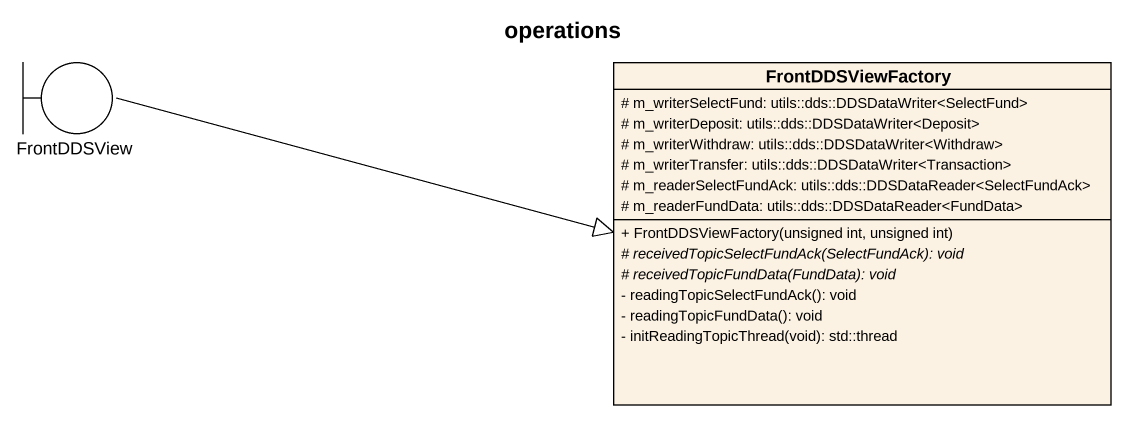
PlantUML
@startuml
title operations
allowmixing
hide circle
hide empty members
skinparam classAttributeIconSize 0
boundary FrontDDSView
class FrontDDSViewFactory {
  # m_writerSelectFund: utils::dds::DDSDataWriter<SelectFund>
  # m_writerDeposit: utils::dds::DDSDataWriter<Deposit>
  # m_writerWithdraw: utils::dds::DDSDataWriter<Withdraw>
  # m_writerTransfer: utils::dds::DDSDataWriter<Transaction>
  # m_readerSelectFundAck: utils::dds::DDSDataReader<SelectFundAck>
  # m_readerFundData: utils::dds::DDSDataReader<FundData>
  + FrontDDSViewFactory(unsigned int, unsigned int)
  {abstract} # receivedTopicSelectFundAck(SelectFundAck): void
  {abstract} # receivedTopicFundData(FundData): void
  - readingTopicSelectFundAck(): void
  - readingTopicFundData(): void
  - initReadingTopicThread(void): std::thread
}
FrontDDSView -right-|> FrontDDSViewFactory
@enduml
